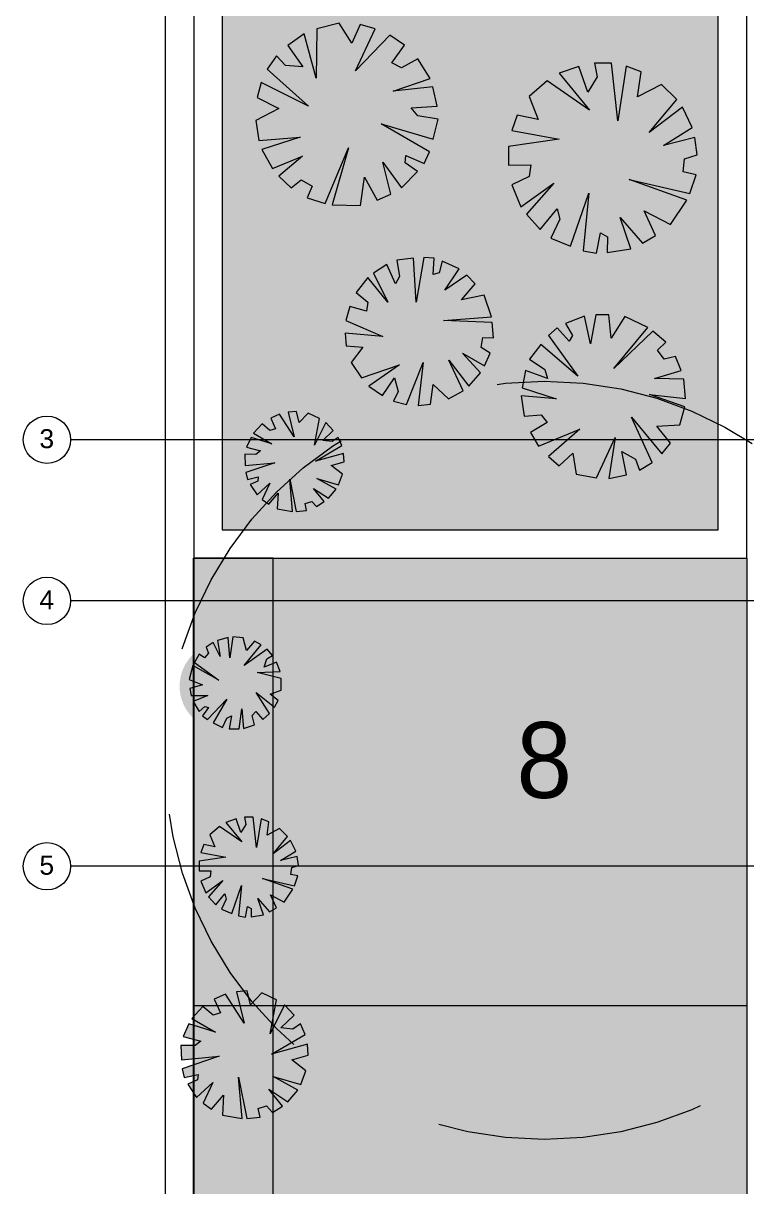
# Model space of a CAD drawing. Header units: centimetres. Extents: x -4381 to 5639, y -3920 to 4826.
# Drawn here: x 47.39 to 55.03, y 58.86 to 71.13 of the extents above; entities that cross this region are included whole.
import ezdxf

# ---------------------------------------------------------------- set-up
doc = ezdxf.new("R2010")
doc.units = ezdxf.units.CM
doc.header["$MEASUREMENT"] = 0
doc.linetypes.add('Tirets', pattern=[0.458611, 0.282222, -0.176389])
for name, color, linetype, lineweight in [('00-TREES_Pen_No__1', 7, 'Continuous', 5), ('0_Pen_No__1', 7, 'Continuous', 5), ('Dalles_Pen_No__1', 7, 'Continuous', 5), ('FILES_Pen_No__2', 8, 'Continuous', 5)]:
    doc.layers.add(name, color=color, linetype=linetype, lineweight=lineweight)
for name, color, linetype, lineweight, true_color in [('00-TREES_Pen_No__169', 7, 'Continuous', 5, 0x68b353), ('00-TREES_Pen_No__183', 7, 'Continuous', 5, 0xcaedab), ('00-TREES_Pen_No__184', 7, 'Continuous', 5, 0xc5d295), ('00-TREES_Pen_No__185', 7, 'Continuous', 5, 0xbce39b), ('0_Pen_No__58', 7, 'Continuous', 5, 0xdf0000), ('Dalles_Pen_No__181', 7, 'Continuous', 5, 0xddeaa8), ('RECULS_Pen_No__58', 7, 'Continuous', 5, 0xdf0000), ('Structural - Combined_Pen_No__102', 7, 'Continuous', 5, 0xcccccc)]:
    doc.layers.add(name, color=color, linetype=linetype, lineweight=lineweight, true_color=true_color)
doc.styles.add('GENERATED_STYLE_2', font='')
doc.styles.add('GENERATED_STYLE_3', font='arial.ttf')
doc.styles.get('GENERATED_STYLE_2').set_extended_font_data('Arial Narrow Occidental')

msp = doc.modelspace()

# ---------------------------------------------------------------- hatches: boundary and pattern name
at = {"layer": '00-TREES_Pen_No__169', "linetype": 'Continuous', "lineweight": 0, "ltscale": 10, "true_color": 0xd8ebd3}
msp.add_hatch(color=254, dxfattribs=at).paths.add_polyline_path([(51.16012, 67.51349, 1), (52.24088, 68.56106, 1)])
at = {"layer": '00-TREES_Pen_No__183', "linetype": 'Continuous', "ltscale": 10}
for points in [[(50.5462, 70.79697, 1), (51.2983, 69.10453, 1)], [(53.49771, 66.58808, 1), (53.49429, 68.25488, 1)]]:
    msp.add_hatch(color=256, dxfattribs=at).paths.add_polyline_path(points)
at = {"layer": '00-TREES_Pen_No__184', "linetype": 'Continuous', "lineweight": 0, "ltscale": 10, "true_color": 0xbede99}
msp.add_hatch(color=71, dxfattribs=at).paths.add_polyline_path([(50.36729, 60.4678), (50.31824, 60.57832), (50.23827, 60.522), (50.11117, 60.53628), (50.25118, 60.67102), (50.14999, 60.77909), (49.99923, 60.47459), (50.06518, 60.83344), (49.91124, 60.90517), (49.78951, 60.77927), (49.75625, 60.92772), (49.64114, 60.9176), (49.72349, 60.58498), (49.52628, 60.89274), (49.40634, 60.83962), (49.47263, 60.6945), (49.39446, 60.67127), (49.2886, 60.76065), (49.172, 60.63642), (49.42185, 60.49202), (49.1401, 60.57945), (49.08048, 60.44594), (49.26611, 60.3964), (49.2066, 60.34891), (49.05553, 60.35155), (49.06233, 60.19942), (49.45999, 60.23598), (49.07005, 60.1037), (49.09171, 60.01162), (49.23727, 60.04381), (49.23105, 59.98848), (49.12828, 59.94294), (49.2218, 59.8017), (49.39334, 59.96064), (49.29072, 59.74135), (49.37928, 59.67887), (49.50466, 59.82593), (49.49385, 59.61584), (49.70052, 59.57927), (49.66465, 60.01498), (49.75181, 59.5799), (49.89143, 59.59249), (49.87211, 59.68644), (49.96069, 59.71491), (50.02314, 59.64385), (50.12863, 59.71076), (49.98541, 59.89024), (50.18551, 59.75634), (50.28896, 59.87918), (50.02844, 60.02244), (50.32319, 59.93872), (50.37509, 60.08144), (50.22515, 60.20011), (50.39849, 60.24978), (50.39133, 60.36264), (50.01343, 60.25912)])
at = {"layer": '00-TREES_Pen_No__185', "linetype": 'Continuous', "lineweight": 0, "ltscale": 10, "true_color": 0x8daa74}
for points in [[(53.60039, 70.71241), (53.4209, 70.7133), (53.44847, 70.57075), (53.35174, 70.40738), (53.25458, 70.67896), (53.04667, 70.60776), (53.3671, 70.21827), (52.92145, 70.52603), (52.73062, 70.36131), (52.82696, 70.11986), (52.60573, 70.16521), (52.54934, 70.00322), (53.04977, 69.91219), (52.51308, 69.83259), (52.51195, 69.63787), (52.74877, 69.63926), (52.73263, 69.51929), (52.54718, 69.43041), (52.64437, 69.19691), (52.99198, 69.44724), (52.70207, 69.11905), (52.84651, 68.95705), (53.02661, 69.17818), (53.05466, 69.06871), (52.9591, 68.8658), (53.1692, 68.78238), (53.36181, 69.34299), (53.30349, 68.73455), (53.44134, 68.70782), (53.48637, 68.92447), (53.55749, 68.88237), (53.55657, 68.71551), (53.80472, 68.75611), (53.69399, 69.08511), (53.92838, 68.81269), (54.06688, 68.89453), (53.94414, 69.1538), (54.22197, 69.01126), (54.39731, 69.26877), (53.7856, 69.4855), (54.42768, 69.3386), (54.49564, 69.53528), (54.35669, 69.56633), (54.37208, 69.70357), (54.50629, 69.74485), (54.47995, 69.92839), (54.14977, 69.84379), (54.45288, 70.03315), (54.34956, 70.24799), (53.99701, 69.98253), (54.28979, 70.33058), (54.12818, 70.48774), (53.87624, 70.357), (53.91454, 70.62191), (53.75738, 70.68093), (53.66744, 70.10631)], [(49.81958, 62.75741), (49.72524, 62.75788), (49.73973, 62.68295), (49.68889, 62.59709), (49.63783, 62.73983), (49.52856, 62.70241), (49.69697, 62.4977), (49.46274, 62.65945), (49.36244, 62.57288), (49.41308, 62.44598), (49.29681, 62.46981), (49.26717, 62.38467), (49.53019, 62.33683), (49.24811, 62.295), (49.24752, 62.19266), (49.37199, 62.19339), (49.3635, 62.13033), (49.26604, 62.08362), (49.31712, 61.9609), (49.49981, 62.09247), (49.34744, 61.91997), (49.42336, 61.83483), (49.51801, 61.95106), (49.53275, 61.89352), (49.48253, 61.78688), (49.59295, 61.74303), (49.69419, 62.03767), (49.66353, 61.71789), (49.73598, 61.70384), (49.75965, 61.81771), (49.79703, 61.79558), (49.79655, 61.70789), (49.92697, 61.72923), (49.86877, 61.90214), (49.99196, 61.75896), (50.06475, 61.80197), (50.00024, 61.93824), (50.14626, 61.86332), (50.23842, 61.99867), (49.91692, 62.11257), (50.25438, 62.03537), (50.2901, 62.13874), (50.21707, 62.15505), (50.22516, 62.22718), (50.2957, 62.24888), (50.28185, 62.34535), (50.10831, 62.30088), (50.26762, 62.40041), (50.21332, 62.51332), (50.02803, 62.3738), (50.18191, 62.55673), (50.09697, 62.63933), (49.96455, 62.57061), (49.98468, 62.70984), (49.90209, 62.74086), (49.85482, 62.43885)]]:
    msp.add_hatch(color=73, dxfattribs=at).paths.add_polyline_path(points)
at = {"layer": '00-TREES_Pen_No__185', "linetype": 'Continuous', "lineweight": 0, "ltscale": 10, "true_color": 0xcce9b3}
for points in [[(50.75428, 66.67874), (50.71598, 66.76506), (50.65352, 66.72108), (50.55426, 66.73223), (50.6636, 66.83746), (50.58457, 66.92186), (50.46683, 66.68405), (50.51833, 66.96431), (50.39811, 67.02033), (50.30304, 66.922), (50.27706, 67.03794), (50.18716, 67.03004), (50.25148, 66.77027), (50.09746, 67.01062), (50.00378, 66.96914), (50.05555, 66.8558), (49.9945, 66.83766), (49.91183, 66.90746), (49.82076, 66.81044), (50.0159, 66.69766), (49.79585, 66.76595), (49.74929, 66.66168), (49.89427, 66.62298), (49.84779, 66.5859), (49.7298, 66.58796), (49.73511, 66.46915), (50.04569, 66.4977), (49.74114, 66.39438), (49.75806, 66.32247), (49.87174, 66.34761), (49.86688, 66.3044), (49.78662, 66.26883), (49.85966, 66.15852), (49.99363, 66.28265), (49.91349, 66.11139), (49.98265, 66.0626), (50.08057, 66.17745), (50.07213, 66.01337), (50.23354, 65.98481), (50.20552, 66.3251), (50.2736, 65.9853), (50.38264, 65.99513), (50.36755, 66.06851), (50.43673, 66.09074), (50.4855, 66.03525), (50.56789, 66.0875), (50.45604, 66.22768), (50.61231, 66.1231), (50.69311, 66.21903), (50.48965, 66.33092), (50.71984, 66.26554), (50.76037, 66.377), (50.64327, 66.46968), (50.77865, 66.50847), (50.77306, 66.59662), (50.47792, 66.51577)], [(49.97041, 64.22743, 1), (49.05009, 64.05373, 1)]]:
    msp.add_hatch(color=254, dxfattribs=at).paths.add_polyline_path(points)
at = {"layer": 'Dalles_Pen_No__181', "linetype": 'Continuous', "lineweight": 0, "ltscale": 10, "true_color": 0x6e7554}
for points in [[(49.49132, 65.79063), (54.72844, 65.79062), (54.72844, 75.79062), (49.49132, 75.79062)], [(50.02844, 65.49063), (49.18844, 65.49063), (49.18844, 47.36962), (50.02844, 47.36962)]]:
    msp.add_hatch(color=67, dxfattribs=at).paths.add_polyline_path(points)
at = {"layer": 'Structural - Combined_Pen_No__102', "linetype": 'Continuous', "lineweight": 0, "ltscale": 10, "true_color": 0x666666}
msp.add_hatch(color=251, dxfattribs=at).paths.add_polyline_path([(50.02844, 60.76962), (50.02844, 47.36962), (55.02844, 47.36962), (55.02844, 60.76962), (55.02844, 65.49063), (50.02844, 65.49063)])

# ---------------------------------------------------------------- linework, layer by layer
at = {"layer": '00-TREES_Pen_No__1', "linetype": 'Continuous', "ltscale": 10}
for p, q in [((53.60039, 70.71241), (53.4209, 70.7133)), ((53.4209, 70.7133), (53.44847, 70.57075)), ((53.66744, 70.10631), (53.60039, 70.71241)), ((53.25458, 70.67896), (53.04667, 70.60776)), ((53.04667, 70.60776), (53.3671, 70.21827)), ((53.35174, 70.40738), (53.25458, 70.67896)), ((53.75738, 70.68093), (53.66744, 70.10631)), ((53.91454, 70.62191), (53.75738, 70.68093)), ((53.87624, 70.357), (53.91454, 70.62191)), ((52.92145, 70.52603), (52.73062, 70.36131)), ((53.3671, 70.21827), (52.92145, 70.52603)), ((53.44847, 70.57075), (53.35174, 70.40738)), ((54.12818, 70.48774), (53.87624, 70.357)), ((54.28979, 70.33058), (54.12818, 70.48774)), ((52.73062, 70.36131), (52.82696, 70.11986)), ((53.99701, 69.98253), (54.28979, 70.33058)), ((54.34956, 70.24799), (53.99701, 69.98253)), ((54.45288, 70.03315), (54.34956, 70.24799)), ((52.60573, 70.16521), (52.54934, 70.00322)), ((52.82696, 70.11986), (52.60573, 70.16521)), ((52.54934, 70.00322), (53.04977, 69.91219)), ((54.14977, 69.84379), (54.45288, 70.03315)), ((53.04977, 69.91219), (52.51308, 69.83259)), ((54.47995, 69.92839), (54.14977, 69.84379)), ((54.50629, 69.74485), (54.47995, 69.92839)), ((52.51308, 69.83259), (52.51195, 69.63787)), ((54.37208, 69.70357), (54.50629, 69.74485)), ((52.51195, 69.63787), (52.74877, 69.63926)), ((52.74877, 69.63926), (52.73263, 69.51929)), ((54.35669, 69.56632), (54.37208, 69.70357)), ((52.73263, 69.51929), (52.54718, 69.43041)), ((54.39731, 69.26877), (53.7856, 69.4855)), ((53.7856, 69.4855), (54.42767, 69.3386)), ((54.49564, 69.53528), (54.35669, 69.56632)), ((54.42767, 69.3386), (54.49564, 69.53528)), ((52.54718, 69.43041), (52.64437, 69.19691)), ((52.64437, 69.19691), (52.99198, 69.44724)), ((52.99198, 69.44724), (52.70207, 69.11905)), ((53.1692, 68.78238), (53.36181, 69.34299)), ((53.36181, 69.34299), (53.30349, 68.73455)), ((54.22197, 69.01126), (54.39731, 69.26877)), ((52.70207, 69.11905), (52.84651, 68.95705)), ((52.84651, 68.95705), (53.02661, 69.17818)), ((53.02661, 69.17818), (53.05466, 69.06871)), ((54.06688, 68.89453), (53.94414, 69.1538)), ((53.94414, 69.1538), (54.22197, 69.01126)), ((53.05466, 69.06871), (52.9591, 68.8658)), ((53.80472, 68.75611), (53.69399, 69.08511)), ((53.69399, 69.08511), (53.92838, 68.81269)), ((52.9591, 68.8658), (53.1692, 68.78238)), ((53.44134, 68.70782), (53.48637, 68.92447)), ((53.48637, 68.92447), (53.55749, 68.88237)), ((53.55749, 68.88237), (53.55657, 68.71551)), ((53.92838, 68.81269), (54.06688, 68.89453)), ((53.30349, 68.73455), (53.44134, 68.70782)), ((53.55657, 68.71551), (53.80472, 68.75611)), ((50.27706, 67.03794), (50.18716, 67.03004)), ((50.18716, 67.03004), (50.25148, 66.77027)), ((50.30304, 66.922), (50.27706, 67.03794)), ((50.39811, 67.02033), (50.30304, 66.922)), ((50.51833, 66.96431), (50.39811, 67.02033)), ((49.91183, 66.90746), (49.82076, 66.81044)), ((49.9945, 66.83766), (49.91183, 66.90746)), ((50.09746, 67.01062), (50.00378, 66.96914)), ((50.00378, 66.96914), (50.05555, 66.8558)), ((50.25148, 66.77027), (50.09746, 67.01062)), ((50.46683, 66.68405), (50.51833, 66.96431)), ((50.58457, 66.92186), (50.46683, 66.68405)), ((50.6636, 66.83746), (50.58457, 66.92186)), ((49.82076, 66.81044), (50.0159, 66.69766)), ((50.05555, 66.8558), (49.9945, 66.83766)), ((50.55426, 66.73223), (50.6636, 66.83746)), ((49.79585, 66.76595), (49.74929, 66.66168)), ((49.74929, 66.66168), (49.89427, 66.62298)), ((50.0159, 66.69766), (49.79585, 66.76595)), ((50.47792, 66.51577), (50.75428, 66.67874)), ((50.65352, 66.72107), (50.55426, 66.73223)), ((50.71598, 66.76506), (50.65352, 66.72107)), ((50.75428, 66.67874), (50.71598, 66.76506)), ((49.84779, 66.5859), (49.7298, 66.58796)), ((49.7298, 66.58796), (49.73511, 66.46915)), ((49.89427, 66.62298), (49.84779, 66.5859)), ((50.77306, 66.59662), (50.47792, 66.51577)), ((50.77865, 66.50847), (50.77306, 66.59662)), ((49.73511, 66.46915), (50.04569, 66.4977)), ((50.04569, 66.4977), (49.74114, 66.39438)), ((50.64327, 66.46968), (50.77865, 66.50847)), ((50.76037, 66.377), (50.64327, 66.46968)), ((49.74114, 66.39438), (49.75806, 66.32247)), ((49.75806, 66.32247), (49.87174, 66.34761)), ((49.86689, 66.3044), (49.78662, 66.26883)), ((49.85966, 66.15852), (49.99363, 66.28265)), ((49.87174, 66.34761), (49.86689, 66.3044)), ((49.99363, 66.28265), (49.91349, 66.11139)), ((50.23354, 65.98481), (50.20552, 66.3251)), ((50.20552, 66.3251), (50.2736, 65.9853)), ((50.69311, 66.21903), (50.48965, 66.33092)), ((50.48965, 66.33092), (50.71984, 66.26554)), ((50.71984, 66.26554), (50.76037, 66.377)), ((49.78662, 66.26883), (49.85966, 66.15852)), ((49.98265, 66.0626), (50.08057, 66.17745)), ((50.08057, 66.17745), (50.07213, 66.01337)), ((50.56789, 66.0875), (50.45604, 66.22768)), ((50.45604, 66.22768), (50.61231, 66.1231)), ((50.61231, 66.1231), (50.69311, 66.21903)), ((49.91349, 66.11139), (49.98265, 66.0626)), ((50.36755, 66.06851), (50.43673, 66.09074)), ((50.38264, 65.99513), (50.36755, 66.06851)), ((50.43673, 66.09074), (50.4855, 66.03525)), ((50.4855, 66.03525), (50.56789, 66.0875)), ((50.07213, 66.01337), (50.23354, 65.98481)), ((50.2736, 65.9853), (50.38264, 65.99513)), ((49.63783, 62.73983), (49.52856, 62.70241)), ((49.68889, 62.59709), (49.63783, 62.73983)), ((49.81958, 62.75741), (49.72524, 62.75788)), ((49.72524, 62.75788), (49.73973, 62.68295)), ((49.85482, 62.43885), (49.81958, 62.75741)), ((49.90209, 62.74086), (49.85482, 62.43885)), ((49.98468, 62.70984), (49.90209, 62.74086)), ((49.46274, 62.65945), (49.36244, 62.57288)), ((49.69697, 62.4977), (49.46274, 62.65945)), ((49.52856, 62.70241), (49.69697, 62.4977)), ((49.73973, 62.68295), (49.68889, 62.59709)), ((49.96456, 62.57061), (49.98468, 62.70984)), ((50.09697, 62.63933), (49.96456, 62.57061)), ((50.18191, 62.55673), (50.09697, 62.63933)), ((49.36244, 62.57288), (49.41308, 62.44597)), ((50.02803, 62.3738), (50.18191, 62.55673)), ((50.21332, 62.51332), (50.02803, 62.3738)), ((50.26762, 62.4004), (50.21332, 62.51332)), ((49.29681, 62.46981), (49.26717, 62.38467)), ((49.26717, 62.38467), (49.53019, 62.33683)), ((49.41308, 62.44597), (49.29681, 62.46981)), ((50.10831, 62.30088), (50.26762, 62.4004)), ((49.24811, 62.295), (49.24752, 62.19266)), ((49.53019, 62.33683), (49.24811, 62.295)), ((50.28185, 62.34535), (50.10831, 62.30088)), ((50.22516, 62.22718), (50.2957, 62.24888)), ((50.2957, 62.24888), (50.28185, 62.34535)), ((49.24752, 62.19266), (49.37199, 62.19338)), ((49.3635, 62.13033), (49.26604, 62.08362)), ((49.37199, 62.19338), (49.3635, 62.13033)), ((50.23842, 61.99867), (49.91692, 62.11257)), ((49.91692, 62.11257), (50.25438, 62.03537)), ((50.21707, 62.15505), (50.22516, 62.22718)), ((50.2901, 62.13874), (50.21707, 62.15505)), ((50.25438, 62.03537), (50.2901, 62.13874)), ((49.26604, 62.08362), (49.31712, 61.9609)), ((49.31712, 61.9609), (49.49981, 62.09247)), ((49.49981, 62.09247), (49.34744, 61.91997)), ((49.59295, 61.74303), (49.69419, 62.03767)), ((49.69419, 62.03767), (49.66353, 61.71789)), ((50.14626, 61.86332), (50.23842, 61.99867)), ((49.34744, 61.91997), (49.42336, 61.83483)), ((49.42336, 61.83483), (49.51801, 61.95106)), ((49.53275, 61.89352), (49.48253, 61.78688)), ((49.51801, 61.95106), (49.53275, 61.89352)), ((49.92697, 61.72923), (49.86877, 61.90214)), ((49.86877, 61.90214), (49.99196, 61.75896)), ((50.06475, 61.80197), (50.00024, 61.93824)), ((50.00024, 61.93824), (50.14626, 61.86332)), ((49.48253, 61.78688), (49.59295, 61.74303)), ((49.73598, 61.70384), (49.75965, 61.81771)), ((49.75965, 61.81771), (49.79703, 61.79558)), ((49.79703, 61.79558), (49.79655, 61.70789)), ((49.99196, 61.75896), (50.06475, 61.80197)), ((49.66353, 61.71789), (49.73598, 61.70384)), ((49.79655, 61.70789), (49.92697, 61.72923)), ((49.52628, 60.89273), (49.40634, 60.83962)), ((49.72349, 60.58498), (49.52628, 60.89273)), ((49.75625, 60.92772), (49.64114, 60.9176)), ((49.64114, 60.9176), (49.72349, 60.58498)), ((49.78951, 60.77927), (49.75625, 60.92772)), ((49.91124, 60.90517), (49.78951, 60.77927)), ((50.06518, 60.83344), (49.91124, 60.90517)), ((49.2886, 60.76065), (49.172, 60.63642)), ((49.39446, 60.67127), (49.2886, 60.76065)), ((49.40634, 60.83962), (49.47263, 60.6945)), ((49.99923, 60.47459), (50.06518, 60.83344)), ((50.14999, 60.77909), (49.99923, 60.47459)), ((50.25118, 60.67102), (50.14999, 60.77909)), ((49.172, 60.63642), (49.42185, 60.49202)), ((49.47263, 60.6945), (49.39446, 60.67127)), ((50.11117, 60.53628), (50.25118, 60.67102)), ((49.1401, 60.57945), (49.08048, 60.44594)), ((49.42185, 60.49202), (49.1401, 60.57945)), ((50.23827, 60.522), (50.11117, 60.53628)), ((50.31824, 60.57832), (50.23827, 60.522)), ((50.36729, 60.4678), (50.31824, 60.57832)), ((49.08048, 60.44594), (49.26611, 60.3964)), ((49.26611, 60.3964), (49.2066, 60.34891)), ((50.01343, 60.25912), (50.36729, 60.4678)), ((49.2066, 60.34891), (49.05553, 60.35155)), ((49.05553, 60.35155), (49.06233, 60.19942)), ((50.39133, 60.36264), (50.01343, 60.25912)), ((50.39849, 60.24978), (50.39133, 60.36264)), ((49.06233, 60.19942), (49.45999, 60.23598)), ((49.45999, 60.23598), (49.07005, 60.1037)), ((50.22515, 60.20011), (50.39849, 60.24978)), ((50.37509, 60.08144), (50.22515, 60.20011)), ((49.07005, 60.1037), (49.09171, 60.01162)), ((49.09171, 60.01162), (49.23727, 60.04381)), ((49.23727, 60.04381), (49.23105, 59.98848)), ((50.28896, 59.87918), (50.02844, 60.02244)), ((50.02844, 60.02244), (50.32319, 59.93872)), ((50.32319, 59.93872), (50.37509, 60.08144)), ((49.23105, 59.98848), (49.12828, 59.94294)), ((49.12828, 59.94294), (49.2218, 59.8017)), ((49.2218, 59.8017), (49.39334, 59.96064)), ((49.39334, 59.96064), (49.29072, 59.74135)), ((49.70052, 59.57927), (49.66465, 60.01498)), ((49.66465, 60.01498), (49.75181, 59.5799)), ((49.37928, 59.67887), (49.50466, 59.82593)), ((49.50466, 59.82593), (49.49385, 59.61584)), ((50.12863, 59.71076), (49.98541, 59.89024)), ((49.98541, 59.89024), (50.18551, 59.75634)), ((50.18551, 59.75634), (50.28896, 59.87918)), ((49.29072, 59.74135), (49.37928, 59.67887)), ((49.87211, 59.68644), (49.96069, 59.71491)), ((49.89143, 59.59249), (49.87211, 59.68644)), ((49.96069, 59.71491), (50.02314, 59.64385)), ((50.02314, 59.64385), (50.12863, 59.71076)), ((49.49385, 59.61584), (49.70052, 59.57927)), ((49.75181, 59.5799), (49.89143, 59.59249))]:
    msp.add_line(p, q, dxfattribs=at)
at = {"layer": '00-TREES_Pen_No__1', "linetype": 'Continuous', "ltscale": 10, "flags": 128}
for points in [[(51.17109, 70.07161), (51.71763, 69.90974), (51.7695, 70.12082), (51.55727, 70.15917), (51.48717, 70.24222), (51.76084, 70.25991), (51.71454, 70.46341), (51.29576, 70.41943), (51.68574, 70.55204), (51.55707, 70.75842), (51.384, 70.66276), (51.28104, 70.71703), (51.41423, 70.90175), (51.26109, 71.00949), (50.89935, 70.63354), (51.10723, 71.07627), (50.94889, 71.12247), (50.861, 70.9239), (50.72564, 71.13405), (50.49016, 71.07648), (50.4826, 70.55574), (50.35629, 71.02399), (50.18455, 70.90087), (50.34305, 70.67327), (50.16114, 70.68865), (50.06486, 70.78976), (49.96543, 70.64868), (50.40275, 70.25805), (49.90251, 70.50816), (49.86107, 70.35215), (50.08992, 70.23436), (49.84697, 70.10997), (49.87991, 69.89572), (50.31584, 69.93088), (49.91125, 69.80283), (50.02189, 69.60207), (50.33929, 69.73384), (50.08883, 69.52242), (50.21789, 69.3994), (50.3251, 69.48149), (50.44118, 69.41698), (50.38798, 69.29083), (50.57993, 69.23435), (50.82307, 69.81918), (50.65157, 69.21918), (50.95107, 69.21285), (50.99442, 69.50998), (51.12902, 69.26921), (51.27038, 69.33203), (51.18776, 69.66758), (51.38368, 69.39732), (51.55391, 69.56903), (51.42271, 69.66139), (51.42941, 69.74058), (51.62422, 69.65499), (51.68018, 69.77787)], [(51.53864, 68.19331), (51.50916, 68.65561), (51.33359, 68.6361), (51.36374, 68.46344), (51.32, 68.38671), (51.2299, 68.59056), (51.08759, 68.49827), (51.23837, 68.19106), (51.02803, 68.45149), (50.90659, 68.29556), (51.02802, 68.19029), (51.01543, 68.09653), (50.83721, 68.14645), (50.79787, 67.99946), (51.18597, 67.82869), (50.78999, 67.86337), (50.79906, 67.72963), (50.97516, 67.71815), (50.85271, 67.55605), (50.96255, 67.3925), (51.36198, 67.5325), (51.04007, 67.30506), (51.18208, 67.20849), (51.31136, 67.39313), (51.35055, 67.25003), (51.30035, 67.14827), (51.43583, 67.1119), (51.61146, 67.5549), (51.56065, 67.10322), (51.69128, 67.11527), (51.71709, 67.32285), (51.88, 67.17231), (52.03425, 67.25741), (51.88541, 67.58017), (52.09635, 67.30732), (52.21856, 67.44793), (52.02918, 67.65321), (52.26059, 67.5213), (52.31833, 67.65421), (52.22569, 67.71302), (52.24241, 67.81964), (52.35355, 67.81436), (52.34292, 67.97663), (51.82865, 67.99843), (52.33444, 68.03554), (52.25543, 68.26582), (52.0166, 68.21572), (52.16262, 68.38581), (52.07513, 68.47608), (51.84223, 68.31912), (51.9936, 68.54425), (51.81494, 68.62606), (51.78119, 68.50011), (51.7189, 68.48305), (51.72967, 68.65565), (51.62025, 68.66395)], [(53.24719, 67.41252), (52.85618, 67.7446), (52.73669, 67.58971), (52.89744, 67.48093), (52.92493, 67.38707), (52.69322, 67.47207), (52.6573, 67.2877), (53.01803, 67.17155), (52.64876, 67.20427), (52.6796, 66.98757), (52.85687, 67.00336), (52.92188, 66.92122), (52.74504, 66.81762), (52.8319, 66.67322), (53.26645, 66.85109), (52.93427, 66.56227), (53.04781, 66.46663), (53.19239, 66.59812), (53.22737, 66.37588), (53.44215, 66.33761), (53.63782, 66.76352), (53.57145, 66.33211), (53.75761, 66.37098), (53.70994, 66.616), (53.85409, 66.53717), (53.89656, 66.41891), (54.02973, 66.49887), (53.81185, 66.97953), (54.13265, 66.59166), (54.22352, 66.705), (54.07798, 66.88522), (54.32323, 66.89923), (54.37406, 67.08758), (54.00242, 67.21723), (54.38205, 67.17545), (54.36402, 67.38097), (54.0548, 67.38797), (54.33788, 67.47088), (54.2764, 67.61911), (54.15828, 67.59053), (54.08619, 67.68586), (54.17588, 67.77035), (54.03841, 67.88668), (53.62551, 67.49371), (53.98496, 67.92523), (53.74072, 68.0394), (53.59694, 67.81058), (53.57373, 68.05774), (53.43451, 68.05746), (53.38045, 67.75118), (53.3175, 68.04493), (53.1149, 67.96551), (53.1893, 67.84175), (53.15498, 67.77899), (53.02575, 67.92032), (52.93498, 67.83953)], [(49.54085, 64.00407), (49.39773, 63.75386), (49.4956, 63.70383), (49.53911, 63.80384), (49.58812, 63.8287), (49.56506, 63.69195), (49.6706, 63.69111), (49.69757, 63.90234), (49.71756, 63.695), (49.83408, 63.73437), (49.80708, 63.83065), (49.84575, 63.87503), (49.9212, 63.78803), (49.99201, 63.8509), (49.84897, 64.07259), (50.04274, 63.91887), (50.08387, 63.99145), (49.99633, 64.05775), (50.11548, 64.09998), (50.11448, 64.22256), (49.85906, 64.28674), (50.10419, 64.29455), (50.06353, 64.39337), (49.93311, 64.34178), (49.96179, 64.42953), (50.02273, 64.46518), (49.96484, 64.53049), (49.72181, 64.3606), (49.90298, 64.57778), (49.83101, 64.61629), (49.74646, 64.51732), (49.71344, 64.65134), (49.60417, 64.66), (49.57087, 64.44136), (49.55481, 64.65536), (49.44315, 64.62421), (49.47116, 64.45269), (49.39618, 64.6005), (49.32065, 64.55126), (49.34861, 64.48897), (49.30338, 64.43932), (49.24747, 64.48015), (49.19738, 64.39223), (49.45701, 64.20467), (49.1816, 64.35873), (49.14372, 64.21206), (49.28493, 64.15623), (49.1508, 64.11793), (49.1653, 64.04106), (49.34005, 64.04277), (49.18429, 63.97772), (49.24904, 63.874), (49.30973, 63.92785), (49.34793, 63.91536), (49.28319, 63.82941), (49.33717, 63.7876)]]:
    msp.add_lwpolyline(points, close=True, dxfattribs=at)
at = {"layer": '0_Pen_No__1', "linetype": 'Continuous', "ltscale": 10}
for p, q in [((49.18844, 47.36962), (49.18844, 65.49063)), ((55.02844, 60.76962), (49.18844, 60.76962))]:
    msp.add_line(p, q, dxfattribs=at)
at = {"layer": '0_Pen_No__1', "linetype": 'Continuous', "ltscale": 10, "flags": 128}
msp.add_lwpolyline([(55.02844, 76.09063), (49.19132, 76.09063), (49.19132, 65.49063), (55.02844, 65.49063)], close=True, dxfattribs=at)
for points in [[(49.19132, 65.49063), (49.19132, 47.36962)], [(55.02844, 65.49063), (55.02844, 47.36962)]]:
    msp.add_lwpolyline(points, dxfattribs=at)
at = {"layer": '0_Pen_No__58', "linetype": 'Continuous', "ltscale": 10, "flags": 128}
msp.add_lwpolyline([(89.78092, 80.14172), (89.84983, 47.36962), (48.89172, 47.36962), (48.89124, 80.14172)], dxfattribs=at)
at = {"layer": 'Dalles_Pen_No__1', "linetype": 'Continuous', "ltscale": 10}
for p, q in [((49.49132, 75.79062), (49.49132, 65.79063)), ((54.72844, 65.79062), (54.72844, 75.79062)), ((49.49132, 65.79063), (54.72844, 65.79062)), ((50.02844, 65.49063), (49.18844, 65.49063)), ((49.18844, 65.49063), (49.18844, 47.36962)), ((50.02844, 47.36962), (50.02844, 65.49063))]:
    msp.add_line(p, q, dxfattribs=at)
at = {"layer": 'FILES_Pen_No__2', "linetype": 'Continuous', "ltscale": 10}
for p, q in [((48.89146, 66.74063), (47.89146, 66.74063)), ((83.43146, 66.74063), (48.89146, 66.74063)), ((48.89146, 65.04063), (47.89146, 65.04063)), ((83.43146, 65.04063), (48.89146, 65.04063)), ((48.89146, 62.24063), (47.89146, 62.24063)), ((83.43146, 62.24063), (48.89146, 62.24063))]:
    msp.add_line(p, q, dxfattribs=at)
for centre in [(47.64146, 66.74063), (47.64146, 65.04063), (47.64146, 62.24063)]:
    msp.add_circle(centre, 0.25, dxfattribs=at)
for p in [(48.89146, 66.74063), (48.89146, 66.74063), (48.89146, 65.04063), (48.89146, 65.04063), (48.89146, 62.24063), (48.89146, 62.24063)]:
    msp.add_point(p, dxfattribs=at)
at = {"layer": 'RECULS_Pen_No__58', "linetype": 'Tirets', "ltscale": 10}
msp.add_circle((52.89149, 63.35751), 4, dxfattribs=at)

# ---------------------------------------------------------------- texts
at = {"layer": 'FILES_Pen_No__2', "linetype": 'Continuous', "char_height": 0.2, "attachment_point": 6, "style": 'GENERATED_STYLE_3'}
for s, insert in [('\\A1;{\\fArial|b0|i0|c0|p34;3}', (47.71734, 66.75034)), ('\\A1;{\\fArial|b0|i0|c0|p34;4}', (47.71734, 65.05205)), ('\\A1;{\\fArial|b0|i0|c0|p34;5}', (47.71734, 62.25041))]:
    msp.add_mtext(s, dxfattribs=dict(at, insert=insert))
at = {"layer": 'RECULS_Pen_No__58', "linetype": 'Continuous', "insert": (52.5971, 63.35552), "char_height": 0.8, "attachment_point": 4, "rotation": 0.242605, "style": 'GENERATED_STYLE_2'}
msp.add_mtext('\\A1;{\\W1.150000x;\\fArial Narrow Occidental|b0|i0|c0|p34;8}', dxfattribs=at)

doc.saveas('drawing.dxf')
